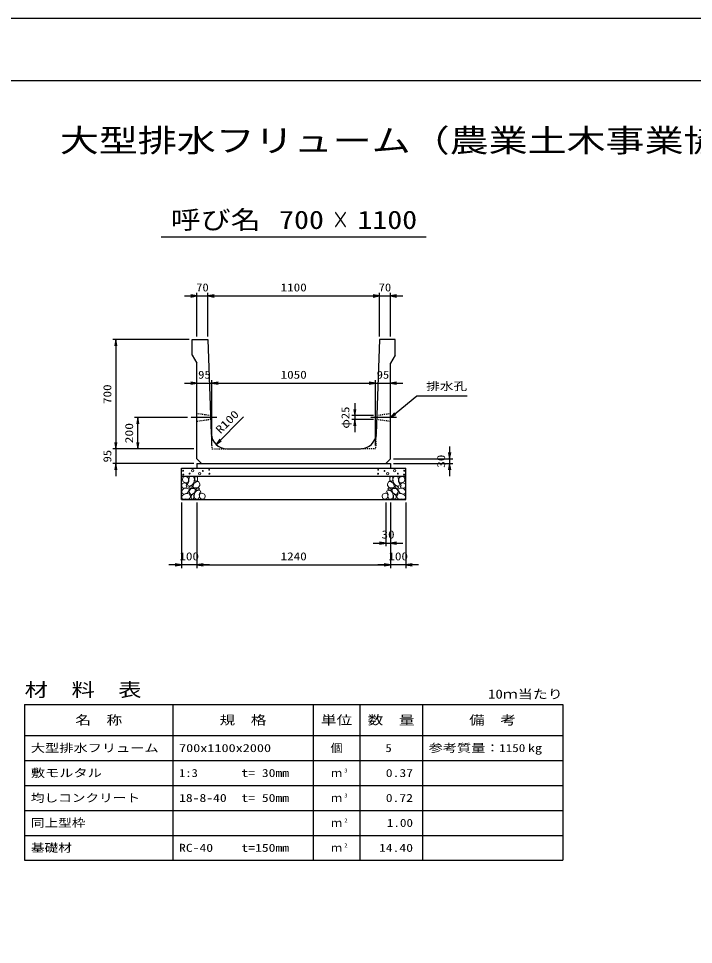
# Model space of a CAD drawing. Units: millimetres at full size. Extents: x 0 to 16820, y 0 to 11880.
# Drawn here: x 5646 to 9973, y 5940 to 11880 of the extents above; entities that cross this region are included whole.
import ezdxf
from ezdxf.enums import TextEntityAlignment as Align

# ---------------------------------------------------------------- set-up
doc = ezdxf.new("R2010")
doc.units = ezdxf.units.MM
doc.linetypes.add('CHAIN', pattern=[18.5, 12, -1.5, 3.5, -1.5])
doc.linetypes.add('DASHED_SPACED', pattern=[12, 6, -6])
for name, color, linetype, lineweight in [('0_2', 7, 'Continuous', 25), ('D-BMK', 2, 'CHAIN', 25), ('D-DCR-HCHn', 4, 'Continuous', 9), ('D-MTR-FRAM', 7, 'Continuous', 25), ('D-MTR-LINE', 7, 'Continuous', 25), ('D-STR-DIM', 7, 'Continuous', 25), ('D-STR-STRn', 1, 'Continuous', 25), ('D-TTL', 2, 'Continuous', 25), ('D-TTL-TXT', 7, 'Continuous', 25)]:
    doc.layers.add(name, color=color, linetype=linetype, lineweight=lineweight)
doc.layers.add('D-MTR', color=7, linetype='Continuous')
doc.layers.add('D-MTR-TXT', color=7, linetype='Continuous')
doc.styles.add('ＭＳ ゴシック', font='')
doc.styles.get('ＭＳ ゴシック').set_extended_font_data('MS Gothic')

# ---------------------------------------------------------------- blocks, each defined once
blk = doc.blocks.new('open_arrow')
at = {"color": 0, "linetype": 'Continuous', "lineweight": -2}
blk.add_lwpolyline([(7.5, 1.25), (0, 0), (7.5, -1.25)], dxfattribs=at)

msp = doc.modelspace()

# ---------------------------------------------------------------- linework, layer by layer
at = {"layer": '0_2'}
msp.add_lwpolyline([(8030, 9320), (8200, 9460), (8240, 9460), (8522.944, 9460)], dxfattribs=at)
at = {"layer": 'D-BMK'}
for p, q in [((6917.857, 9320), (6750, 9320)), ((8070, 9320), (7902.143, 9320))]:
    msp.add_line(p, q, dxfattribs=at)
at = {"layer": 'D-DCR-HCHn'}
for points in [[(6728.399, 8938.696), (6712.796, 8942.163), (6698.928, 8935.228), (6697.194, 8919.626), (6700.661, 8907.491), (6717.997, 8902.29), (6730.132, 8902.29), (6735.333, 8910.958), (6735.333, 8930.028)], [(6742.267, 8940.429), (6737.067, 8924.827), (6738.8, 8907.491), (6726.665, 8888.421), (6742.267, 8879.753), (6759.603, 8888.421), (6770.005, 8902.29), (6773.472, 8924.827), (6770.005, 8936.962), (6759.603, 8942.163)], [(6771.739, 8898.823), (6763.071, 8878.02), (6770.005, 8869.352), (6790.808, 8869.352), (6799.476, 8872.819), (6808.144, 8884.954), (6808.144, 8895.356), (6799.476, 8909.224), (6789.074, 8910.958)], [(6775.206, 8936.962), (6775.206, 8916.159), (6783.874, 8910.958), (6792.542, 8916.159), (6794.275, 8928.294), (6792.542, 8938.696), (6780.407, 8942.163)], [(8048.261, 8898.823), (8056.929, 8878.02), (8049.995, 8869.352), (8029.192, 8869.352), (8020.524, 8872.819), (8011.856, 8884.954), (8011.856, 8895.356), (8020.524, 8909.224), (8030.926, 8910.958)], [(8044.794, 8936.962), (8044.794, 8916.159), (8036.126, 8910.958), (8027.458, 8916.159), (8025.725, 8928.294), (8027.458, 8938.696), (8039.593, 8942.163)], [(8077.733, 8940.429), (8082.933, 8924.827), (8081.2, 8907.491), (8093.335, 8888.421), (8077.733, 8879.753), (8060.397, 8888.421), (8049.995, 8902.29), (8046.528, 8924.827), (8049.995, 8936.962), (8060.397, 8942.163)], [(8091.601, 8938.696), (8107.204, 8942.163), (8121.072, 8935.228), (8122.806, 8919.626), (8119.339, 8907.491), (8102.003, 8902.29), (8089.868, 8902.29), (8084.667, 8910.958), (8084.667, 8930.028)], [(6695.46, 8895.356), (6690.26, 8879.753), (6697.194, 8869.352), (6714.53, 8867.618), (6726.366, 8872.699), (6721.464, 8884.954), (6724.932, 8891.889), (6717.997, 8898.823), (6707.596, 8902.29)], [(6728.366, 8837.757), (6741.208, 8857.019), (6739.603, 8861.834), (6721.946, 8866.65), (6705.894, 8865.045), (6694.658, 8855.414), (6693.052, 8844.177), (6694.658, 8832.941), (6707.499, 8829.731)], [(6745.735, 8879.753), (6737.067, 8872.819), (6740.534, 8867.618), (6752.669, 8867.618), (6757.87, 8869.352), (6761.337, 8876.286), (6756.136, 8881.487)], [(6773.311, 8837.757), (6781.337, 8857.019), (6774.916, 8865.045), (6755.654, 8865.045), (6747.628, 8861.834), (6739.603, 8850.598), (6739.603, 8840.967), (6747.628, 8828.125), (6757.259, 8826.52)], [(6800.599, 8799.232), (6805.415, 8813.679), (6803.81, 8829.731), (6815.046, 8847.388), (6800.599, 8855.414), (6784.548, 8847.388), (6774.916, 8834.546), (6771.706, 8813.679), (6774.916, 8802.443), (6784.548, 8797.627)], [(6797.389, 8855.414), (6805.415, 8861.834), (6802.204, 8866.65), (6790.968, 8866.65), (6786.153, 8865.045), (6782.942, 8858.624), (6787.758, 8853.808)], [(8019.401, 8799.232), (8014.585, 8813.679), (8016.19, 8829.731), (8004.954, 8847.388), (8019.401, 8855.414), (8035.452, 8847.388), (8045.084, 8834.546), (8048.294, 8813.679), (8045.084, 8802.443), (8035.452, 8797.627)], [(8022.611, 8855.414), (8014.585, 8861.834), (8017.796, 8866.65), (8029.032, 8866.65), (8033.847, 8865.045), (8037.058, 8858.624), (8032.242, 8853.808)], [(8046.689, 8837.757), (8038.663, 8857.019), (8045.084, 8865.045), (8064.346, 8865.045), (8072.372, 8861.834), (8080.397, 8850.598), (8080.397, 8840.967), (8072.372, 8828.125), (8062.741, 8826.52)], [(8074.265, 8879.753), (8082.933, 8872.819), (8079.466, 8867.618), (8067.331, 8867.618), (8062.13, 8869.352), (8058.663, 8876.286), (8063.864, 8881.487)], [(8091.634, 8837.757), (8078.792, 8857.019), (8080.397, 8861.834), (8098.054, 8866.65), (8114.106, 8865.045), (8125.342, 8855.414), (8126.948, 8844.177), (8125.342, 8832.941), (8112.501, 8829.731)], [(8124.54, 8895.356), (8129.74, 8879.753), (8122.806, 8869.352), (8105.47, 8867.618), (8093.634, 8872.699), (8098.536, 8884.954), (8095.068, 8891.889), (8102.003, 8898.823), (8112.404, 8902.29)], [(6734.787, 8797.627), (6746.023, 8802.443), (6749.234, 8818.494), (6742.813, 8829.731), (6731.577, 8832.941), (6717.13, 8831.336), (6701.078, 8824.915), (6693.052, 8815.284), (6693.052, 8804.048), (6697.868, 8797.627), (6717.13, 8799.232)], [(6770.101, 8802.443), (6770.101, 8821.705), (6762.075, 8826.52), (6754.049, 8821.705), (6752.444, 8810.469), (6754.049, 8800.837), (6765.285, 8797.627)], [(6813.441, 8800.837), (6827.887, 8797.627), (6840.729, 8804.048), (6842.334, 8818.494), (6839.124, 8829.731), (6823.072, 8834.546), (6811.836, 8834.546), (6807.02, 8826.52), (6807.02, 8808.863)], [(8006.559, 8800.837), (7992.113, 8797.627), (7979.271, 8804.048), (7977.666, 8818.494), (7980.876, 8829.731), (7996.928, 8834.546), (8008.164, 8834.546), (8012.98, 8826.52), (8012.98, 8808.863)], [(8049.899, 8802.443), (8049.899, 8821.705), (8057.925, 8826.52), (8065.951, 8821.705), (8067.556, 8810.469), (8065.951, 8800.837), (8054.715, 8797.627)], [(8085.213, 8797.627), (8073.977, 8802.443), (8070.766, 8818.494), (8077.187, 8829.731), (8088.423, 8832.941), (8102.87, 8831.336), (8118.922, 8824.915), (8126.948, 8815.284), (8126.948, 8804.048), (8122.132, 8797.627), (8102.87, 8799.232)]]:
    msp.add_lwpolyline(points, close=True, dxfattribs=at)
for centre, radius in [((6700.727, 8978.955), 3), ((6763.336, 8978.955), 7.5), ((6827.708, 8978.164), 3), ((6868.131, 8985.006), 3), ((7951.869, 8985.006), 3), ((7992.292, 8978.164), 3), ((8056.664, 8978.955), 7.5), ((8119.273, 8978.955), 3), ((6701.869, 8953.91), 3), ((6742.292, 8960.752), 3), ((6806.664, 8959.961), 7.5), ((6869.273, 8959.961), 3), ((7950.727, 8959.961), 3), ((8013.336, 8959.961), 7.5), ((8077.708, 8960.752), 3), ((8118.131, 8953.91), 3)]:
    msp.add_circle(centre, radius, dxfattribs=at)
at = {"layer": 'D-MTR-FRAM'}
for p, q in [((5685, 7480), (9135, 7480)), ((5685, 7480), (5685, 6480)), ((9135, 7480), (9135, 6480)), ((5685, 6480), (9135, 6480))]:
    msp.add_line(p, q, dxfattribs=at)
at = {"layer": 'D-MTR-LINE'}
for p, q in [((6635, 7480), (6635, 6480)), ((7535, 7480), (7535, 6480)), ((7835, 7480), (7835, 6480)), ((8235, 7480), (8235, 6480)), ((5685, 7280), (9135, 7280)), ((5685, 7120), (9135, 7120)), ((5685, 6960), (9135, 6960)), ((5685, 6800), (9135, 6800)), ((5685, 6640), (9135, 6640))]:
    msp.add_line(p, q, dxfattribs=at)
at = {"layer": 'D-STR-DIM'}
for p, q in [((6710, 10100), (6940, 10100)), ((6790, 9840), (6790, 10120)), ((6860, 9840), (6860, 10120)), ((6860, 9840), (6860, 10120)), ((6860, 10100), (7960, 10100)), ((7880, 10100), (8110, 10100)), ((7960, 9840), (7960, 10120)), ((7960, 9840), (7960, 10120)), ((8030, 9840), (8030, 10120)), ((6740, 9820), (6250, 9820)), ((6270, 9820), (6270, 9120)), ((6710, 9540), (6965, 9540)), ((6885, 9140), (6885, 9560)), ((6885, 9140), (6885, 9560)), ((6885, 9540), (7935, 9540)), ((7855, 9540), (8110, 9540)), ((7935, 9140), (7935, 9560)), ((7935, 9140), (7935, 9560)), ((7802.143, 9412.5), (7802.143, 9227.5)), ((7922.589, 9332.5), (7782.143, 9332.5)), ((6730, 9320), (6390, 9320)), ((6410, 9120), (6410, 9320)), ((6912.055, 9148.038), (7088.832, 9324.815)), ((7921.696, 9307.5), (7782.143, 9307.5)), ((6270, 9200), (6270, 8945)), ((6770, 9120), (6250, 9120)), ((6770, 9120), (6250, 9120)), ((6770, 9120), (6390, 9120)), ((8410, 9135), (8410, 8945)), ((8050, 9055), (8430, 9055)), ((6770, 9025), (6250, 9025)), ((8050, 9025), (8430, 9025)), ((6690, 8775), (6690, 8355)), ((6790, 8775), (6790, 8355)), ((6790, 8775), (6790, 8355)), ((8000, 8775), (8000, 8495)), ((8030, 8775), (8030, 8355)), ((8030, 8775), (8030, 8355)), ((8030, 8775), (8030, 8495)), ((8130, 8775), (8130, 8355)), ((7920, 8515), (8110, 8515)), ((6870, 8375), (6610, 8375)), ((6790, 8375), (8030, 8375)), ((8210, 8375), (7950, 8375))]:
    msp.add_line(p, q, dxfattribs=at)
at = {"layer": 'D-STR-STRn'}
for p, q in [((6760, 9820), (6860, 9820)), ((6760, 9720), (6760, 9820)), ((6860, 9820), (6881.556, 9216.431)), ((7960, 9820), (7938.444, 9216.431)), ((8060, 9820), (7960, 9820)), ((8060, 9720), (8060, 9820)), ((6760, 9720), (6790, 9670)), ((8060, 9720), (8030, 9670)), ((6790, 9055), (6790, 9670)), ((8030, 9055), (8030, 9670)), ((6981.492, 9120), (7838.508, 9120)), ((6790, 9055), (6820, 9025)), ((8030, 9055), (8000, 9025)), ((6690, 8795), (6690, 8995)), ((6690, 8995), (8130, 8995)), ((6790, 9025), (8030, 9025)), ((6790, 9025), (6790, 8995)), ((8030, 9025), (8030, 8995)), ((8130, 8795), (8130, 8995)), ((6690, 8945), (8130, 8945)), ((6690, 8795), (8130, 8795))]:
    msp.add_line(p, q, dxfattribs=at)
at = {"layer": 'D-STR-STRn', "color": 2, "linetype": 'DASHED_SPACED'}
for p, q in [((6877.411, 9332.5), (6790, 9345)), ((8030, 9345), (7942.589, 9332.5)), ((6878.304, 9307.5), (6790, 9295)), ((8030, 9295), (7941.696, 9307.5)), ((6881.556, 9216.431), (6885, 9120)), ((7938.444, 9216.431), (7935, 9120)), ((6885, 9120), (6981.492, 9120)), ((7935, 9120), (7838.508, 9120))]:
    msp.add_line(p, q, dxfattribs=at)
at = {"layer": 'D-STR-STRn'}
for centre, start, end in [((6981.492, 9220), 182.04541, 270), ((7838.508, 9220), 270, 357.95459)]:
    msp.add_arc(centre, 100, start, end, dxfattribs=at)
at = {"layer": 'D-TTL'}
for points in [[(0, 0), (16820, 0), (16820, 11880), (0, 11880)], [(400, 400), (16420, 400), (16420, 11480), (400, 11480)]]:
    msp.add_lwpolyline(points, close=True, dxfattribs=at)
at = {"layer": 'D-TTL-TXT'}
msp.add_line((6560, 10480), (8260, 10480), dxfattribs=at)

# ---------------------------------------------------------------- block references
at = {"layer": '0_2', "xscale": 5.33, "yscale": 5.33, "rotation": 39.5}
msp.add_blockref('open_arrow', (8030, 9320), dxfattribs=at)
at = {"layer": 'D-STR-DIM', "xscale": 5.33, "yscale": 5.33}
for p, rotation in [((6790, 10100), 180), ((7960, 10100), 180), ((7960, 10100), 180), ((6270, 9820), 270), ((6790, 9540), 180), ((7935, 9540), 180), ((7935, 9540), 180), ((7802.143, 9332.5), 90), ((6410, 9320), 270), ((7802.143, 9307.5), 270), ((6270, 9120), 90), ((6270, 9120), 90), ((6410, 9120), 90), ((6912.055, 9148.038), 45), ((8410, 9055), 90), ((6270, 9025), 270), ((8410, 9025), 270), ((8000, 8515), 180), ((6690, 8375), 180), ((8030, 8375), 180), ((8030, 8375), 180)]:
    msp.add_blockref('open_arrow', p, dxfattribs=dict(at, rotation=rotation))
for p in [(6860, 10100), (6860, 10100), (8030, 10100), (6885, 9540), (6885, 9540), (8030, 9540), (8030, 8515), (6790, 8375), (6790, 8375), (8130, 8375)]:
    msp.add_blockref('open_arrow', p, dxfattribs=at)

# ---------------------------------------------------------------- texts
at = {"layer": '0_2', "style": 'ＭＳ ゴシック', "width": 1.25}
msp.add_text('排水孔', height=51.32, dxfattribs=at).set_placement((8260, 9480), align=Align.BOTTOM_LEFT)
at = {"layer": 'D-MTR', "style": 'ＭＳ ゴシック', "width": 1.25}
msp.add_text('材\u3000料\u3000表', height=87.98, dxfattribs=at).set_placement((5685, 7504), align=Align.BOTTOM_LEFT)
at = {"layer": 'D-MTR', "style": 'ＭＳ ゴシック', "width": 1.2}
msp.add_text('10ｍ当たり', height=58.65, dxfattribs=at).set_placement((9135, 7499.333), align=Align.BOTTOM_RIGHT)
at = {"layer": 'D-MTR-TXT', "style": 'ＭＳ ゴシック'}
for s, height, width, p in [('名\u3000称', 58.65, 1.25, (6160, 7380)), ('規\u3000格', 58.65, 1.25, (7085, 7380)), ('単位', 58.65, 1.25, (7685, 7380)), ('数\u3000量', 58.65, 1.25, (8035, 7380)), ('備\u3000考', 58.65, 1.25, (8685, 7380)), ('個', 51.32, 1.1, (7685, 7200))]:
    msp.add_text(s, height=height, dxfattribs=dict(at, width=width)).set_placement(p, align=Align.MIDDLE_CENTER)
for s, width, p in [('大型排水フリューム', 1.3, (5725, 7200)), ('700x1100x2000', 1.3, (6675, 7200)), ('参考質量：    kg', 1.3, (8275, 7200)), ('敷モルタル', 1.3, (5725, 7040)), ('1:3', 1.15, (6675, 7040)), ('t= 30mm', 1.25, (7075, 7040)), ('均しコンクリート', 1.25, (5725, 6880)), ('18-8-40', 1.25, (6675, 6880)), ('t= 50mm', 1.25, (7075, 6880)), ('同上型枠', 1.25, (5725, 6720)), ('基礎材', 1.25, (5725, 6560)), ('RC-40', 1.25, (6675, 6560)), ('t=150mm', 1.25, (7075, 6560))]:
    msp.add_text(s, height=51.32, dxfattribs=dict(at, width=width)).set_placement(p, align=Align.MIDDLE_LEFT)
for s, width, p in [('5', 1.15, (8038.553, 7200)), ('1150', 1.2, (8895, 7200)), ('0.37', 1.25, (8175, 7040)), ('0.72', 1.25, (8175, 6880)), ('1.00', 1.2, (8175, 6720)), ('14.40', 1.25, (8175, 6560))]:
    msp.add_text(s, height=51.32, dxfattribs=dict(at, width=width)).set_placement(p, align=Align.MIDDLE_RIGHT)
for p in [(7685, 7040), (7685, 6880), (7685, 6720), (7685, 6560)]:
    msp.add_text('ｍ', height=51.32, dxfattribs=at).set_placement(p, align=Align.MIDDLE_CENTER)
at = {"layer": 'D-MTR-TXT', "style": 'ＭＳ ゴシック', "width": 1.15}
for s, p in [('3', (7735, 7035.333)), ('3', (7735, 6875.333)), ('2', (7735, 6715.333)), ('2', (7735, 6555.333))]:
    msp.add_text(s, height=25.66, dxfattribs=at).set_placement(p, align=Align.BOTTOM_LEFT)
at = {"layer": 'D-STR-DIM', "style": 'ＭＳ ゴシック'}
for s, width, p in [('70', 1.15, (6825, 10155)), ('1100', 1.2, (7410, 10155)), ('70', 1.15, (7995, 10155)), ('95', 1.15, (6837.5, 9595)), ('1050', 1.2, (7410, 9595)), ('95', 1.15, (7982.5, 9595)), ('30', 1.2, (8015, 8570)), ('100', 1.2, (6740, 8430)), ('1240', 1.2, (7410, 8430)), ('100', 1.2, (8080, 8430))]:
    msp.add_text(s, height=51.32, dxfattribs=dict(at, width=width)).set_placement(p, align=Align.MIDDLE_CENTER)
for s, width, p in [('700', 1.2, (6215, 9470)), ('φ25', 1.15, (7741.458, 9320)), ('200', 1.25, (6355, 9220)), ('95', 1.15, (6215, 9072.5)), ('30', 1.2, (8355, 9040))]:
    msp.add_text(s, height=51.32, rotation=90, dxfattribs=dict(at, width=width)).set_placement(p, align=Align.MIDDLE_CENTER)
at = {"layer": 'D-STR-DIM', "style": 'ＭＳ ゴシック', "width": 1.25}
msp.add_text('R100', height=51.32, rotation=45, dxfattribs=at).set_placement((6950.995, 9202.063), align=Align.BOTTOM_LEFT)
at = {"layer": 'D-TTL-TXT', "style": 'ＭＳ ゴシック'}
for s, height, width, p in [('大型排水フリューム（農業土木事業協会型）', 146.6, 1.25, (8410, 10980)), ('呼び名', 117.3, 1.2, (6910, 10495)), ('700', 117.3, 1.2, (7460, 10495)), ('×', 117.3, 0.7, (7710, 10495)), ('1100', 117.3, 1.2, (8010, 10495))]:
    msp.add_text(s, height=height, dxfattribs=dict(at, width=width)).set_placement(p, align=Align.BOTTOM_CENTER)

doc.saveas('drawing.dxf')
